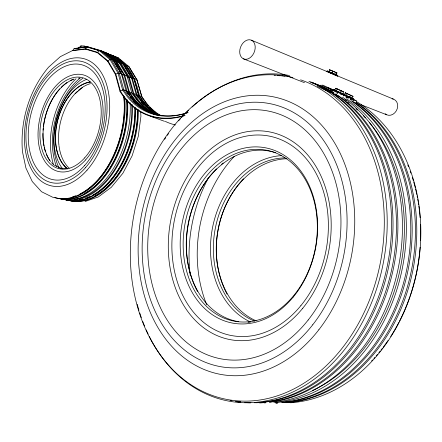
<?xml version="1.0" encoding="UTF-8"?>
<svg xmlns="http://www.w3.org/2000/svg" width="442" height="442" viewBox="0 0 442 442"><rect width="100%" height="100%" fill="white"/><g stroke="black" fill="none" stroke-linecap="round" stroke-linejoin="round"><path stroke-width="0.66" d="M83.919 47.565L84.124 46.018L80.963 45.835L80.361 46.52M80.825 46.863L80.963 45.835M356.263 103.428L356.589 101.793L356.241 100.82L354.119 99.798L353.672 100.677L352.959 100.334L353.407 99.456L349.114 97.433M329.622 69.797L328.787 71.659L331.854 73.007L336.119 74.781L336.953 72.919L329.622 69.797L336.953 72.919M331.854 73.007L332.688 71.134M335.528 74.571L336.368 72.703M102.262 52.095L102.599 51.383L100.328 50.454L87.903 46.819L74.93 48.427L74.079 48.67L72.698 50.664L85.416 49.117L97.345 52.648L107.61 61.223L115.395 74.416L120.014 91.389A112.539 74.958 -68.3 0 0 185.115 115.489M335.716 88.267L334.821 90.135L342.672 93.748L343.572 91.875L335.716 88.267L343.572 91.875M336.318 90.792L337.218 88.914M340.257 92.605L341.158 90.726M345.246 92.809L344.357 94.654L352.13 98.229L353.025 96.384L345.246 92.809L353.025 96.384M345.876 95.317L346.771 93.466M349.777 97.113L350.672 95.262M351.699 98.632L351.252 99.511L350.534 99.168L350.987 98.29L348.688 97.179L348.241 98.069L346.219 97.096L346.672 96.207L344.351 95.091L343.898 95.98L343.169 95.632L343.622 94.737L341.87 93.897L341.417 94.787L340.683 94.439L341.136 93.544L338.931 92.477L337.876 92.798L335.528 95.312M112.843 60.869L113.296 60.239L102.599 51.383L90.196 47.753M113.594 61.173L114.047 60.537L115.848 61.261L123.964 74.853L128.826 92.455L130.373 94.649M128.633 70.256L126.197 66.223L126.644 65.604L128.837 66.482L136.915 79.814L141.937 97.096L146.656 103.693A108.693 74.068 -68 0 0 148.401 105.737M85.416 49.117L87.008 47.067L87.903 46.819L89.621 47.521M128.826 92.455L129.362 91.936L124.71 75.14L116.594 61.56L105.914 52.742L102.003 51.598M139.689 97.268L138.899 96.163L139.434 95.649C136.23 80.052 129.097 62.565 113.434 56.123M97.345 52.648L99.34 50.681L100.328 50.454L111.036 59.327L113.296 60.239L121.423 73.88L126.274 91.522L126.815 90.997C123.589 75.273 116.616 57.416 100.743 50.929M138.899 96.163L134.197 79.472L134.733 78.974L136.915 79.814L141.937 97.096M75.129 93.732L82.45 87.516M107.61 61.223L109.97 59.504L111.036 59.327L119.163 73.018L123.793 89.881L128.313 96.323A108.981 72.726 -68.3 0 0 188.132 112.461M120.014 91.389L122.661 90.002L123.793 89.881L126.058 90.72L130.6 97.168A108.87 72.836 -68.2 0 0 155.07 114.345M115.395 74.416C117.257 73.195 119.412 72.416 121.423 73.88M85.024 201.53L98.295 196.944L111.318 187.286L122.848 173.297L132.097 155.86L138.285 136.324L140.926 116.185L140.65 111.406M353.39 99.505L353.059 99.328M74.079 48.67L87.008 47.067L99.34 50.681L109.97 59.504L118.036 73.112L122.661 90.002L127.23 96.522A109.66 73.118 -68.3 0 0 187.358 112.776M60.051 168.264L67.748 168.325M274.15 75.256L275.51 75.378M276.874 75.499L280.278 75.797M281.637 75.919L285.046 76.223M287.085 76.4L288.449 76.521M91.61 48.255L93.566 48.83M96.174 49.592L98.135 50.167M101.251 51.289L105.163 52.432L115.848 61.261M105.71 52.963L108.312 53.725L118.975 62.521L127.086 76.052L131.755 92.814L136.335 99.29A108.588 73.123 -68.2 0 0 156.706 114.92M106.5 53.438L112.776 55.554L123.417 64.305L131.512 77.742L136.224 94.599M108.235 54.217L112.776 55.554M110.273 54.902L115.285 56.582L125.915 65.305L134.003 78.698L138.705 95.378L143.341 101.881A108.24 73.466 -68 0 0 159.203 115.279M113.345 56.012L115.285 56.582M115.638 57.024L118.224 57.786L128.837 66.482L137.219 80.444M84.124 46.018L86.665 46.891M150.54 116.246L164.512 121.312M131.755 92.814L129.362 91.936L133.926 98.4A108.704 73.002 -68.2 0 0 155.44 114.511M138.705 95.378L136.937 94.726L132.246 78.024L124.152 64.598L113.517 55.858M131.738 93.527L133.296 94.102L137.965 100.693A109.34 73.803 -68.1 0 0 148.435 110.721M127.069 76.748L128.622 77.339L133.296 94.102L133.838 93.582L129.158 76.842L121.053 63.355L110.401 54.581L110.064 55.289L120.605 63.985L128.622 77.339L129.158 76.842L131.512 77.742M123.964 74.853L122.169 74.168L121.633 74.67L120.931 73.494M127.086 76.052L124.71 75.14L124.169 75.637L123.125 73.886M134.003 78.698L132.246 78.024L131.71 78.521L123.705 65.223L124.152 64.598L125.915 65.305M243.404 58.83L304.472 82.676M361.042 104.765L386.756 114.804M334.047 74.593L334.318 74.692L330.168 72.919M118.975 62.521L116.594 61.56L116.141 62.195L120.683 69.792M123.417 64.305L121.053 63.355L120.605 63.985L119.047 63.355M103.356 51.692L105.163 52.432M105.914 52.742L108.312 53.725M116.025 56.885L118.224 57.786L118.683 58.598M251.426 40.194A10.144 7.276 -67.9 0 1 251.244 56.747A10.144 7.276 -67.9 0 1 239.708 51.653A10.144 7.276 -67.9 0 1 251.426 40.194L332.202 73.709M334.108 74.505L393.894 99.312A8.531 7.017 -63.9 0 1 396.253 110.92A8.531 7.017 -63.9 0 1 385.231 113.793M329.229 71.786L327.036 70.886L337.92 75.56L336.876 75.085M343.848 94.312L344.235 94.466L333.251 89.4L335.395 90.439M343.196 94.091L342.821 93.931L343.887 94.461M331.892 72.958L332.439 73.19M343.578 94.881L343.964 95.03L342.87 94.505M331.87 72.908L332.82 73.317M334.66 74.112L335.887 74.648M334.412 74.676L337.666 76.129L326.743 71.449M343.125 93.991L347.572 96.08M352.539 98.455L353.683 98.942L349.009 96.743M333.345 90.124L335.08 90.903M55.173 165.601L62.062 168.717M322.594 85.057L341.87 93.897M327.329 87.334L333.075 89.964M342.368 94.168L344.351 95.091M330.406 88.814L332.909 89.953M343.544 94.787L348.688 97.179M352.871 99.229L356.241 100.82M320.953 85.096L337.876 92.798M344.666 95.433L352.362 98.991M345.749 96.931L348.241 98.069M350.009 98.947L351.252 99.511M336.334 91.472L340.589 93.439M317.273 86.383L330.942 92.643M332.185 93.212L335.914 94.919M336.771 95.903L338.008 96.494M344.766 99.71L346.478 100.522M124.622 64.93L126.197 66.223M140.865 98.92L143.219 102.229M138.357 97.997L136.401 95.245L136.937 94.726L141.562 101.224A108.329 73.378 -68.1 0 0 158.534 115.224M131.141 95.743L133.462 99.03M126.661 92.069L128.197 94.256M130.119 96.991L130.887 98.085M129.329 71.411L131.766 75.438M132.456 76.593L134.197 79.472M121.379 70.963L122.428 72.715M113.948 61.758L118.489 69.388M119.185 70.56L120.235 72.322M156.479 114.898A108.743 72.963 -68.2 0 1 133.175 98.124L128.616 91.66L126.815 90.997L131.357 97.45A108.831 72.875 -68.2 0 0 155.23 114.428M145.81 105.323A109.058 74.079 -68 0 1 144.915 104.323M158.352 115.24A108.367 73.339 -68.1 0 1 140.816 100.947L136.202 94.455L133.838 93.582L138.434 100.069A108.483 73.223 -68.1 0 0 156.507 114.638M137.462 103.511A109.566 73.582 -68.2 0 1 134.318 100.069M135.816 103.483A109.693 73.455 -68.2 0 1 133.506 101.124M184.032 115.506A112.075 74.659 -68.3 0 1 120.445 91.185L115.826 74.217L108.003 60.957L97.676 52.338L85.682 48.797L72.936 50.355L60.322 56.664L48.509 67.25C28.951 90.466 19.94 121.605 22.47 151.722L25.918 168.032L32.283 181.563L41.554 191.74L52.72 197.243L55.333 197.778A76.14 47.471 -75.3 0 0 105.268 170.336A76.14 47.471 -75.3 0 0 123.694 95.555M175.391 124.975A111.423 76.002 -68 0 1 165.325 121.417M143.738 104.887A109.185 73.958 -68.1 0 1 141.523 102.367M161.065 115.738A108.097 73.604 -68 0 1 146.285 102.969L141.628 96.455L139.434 95.649L144.075 102.152A108.207 73.499 -68 0 0 159.391 115.24M155.612 112.522A108.693 74.068 -68 0 1 154.59 111.704M153.589 110.854A108.693 74.068 -68 0 1 149.761 107.213M123.87 96.273A75.206 46.929 -75.3 0 1 80.09 193.894M75.692 195.784A75.206 46.929 -75.3 0 1 72.549 196.784M124.622 97.107A76.085 47.482 -75.3 0 1 105.157 171.861A76.085 47.482 -75.3 0 1 54.891 197.591M126.683 99.677A75.952 47.504 -75.3 0 1 58.062 198.309M126.804 99.793A75.013 46.957 -75.3 0 1 84.682 193.48M127.467 99.92A75.891 47.509 -75.3 0 1 58.858 198.469M130.108 102.688A75.715 47.537 -75.3 0 1 59.532 198.419M131.71 104.644A74.681 47.012 -75.3 0 1 74.985 199.248M132.362 104.699A75.56 47.565 -75.3 0 1 62.372 199.044M134.909 107.235A75.383 47.587 -75.3 0 1 64.278 199.342M135.048 107.699A74.455 47.045 -75.3 0 1 92.787 195.132M90.295 196.392A74.455 47.045 -75.3 0 1 85.886 198.171M82.748 199.093A74.455 47.045 -75.3 0 1 79.654 199.718M135.7 108.174A75.328 47.598 -75.3 0 1 65.687 199.69M137.567 109.428A75.195 47.614 -75.3 0 1 68.819 200.408M137.689 109.18A74.267 47.073 -75.3 0 1 95.455 195.679M138.335 109.66A75.14 47.626 -75.3 0 1 68.35 200.209M69.112 168.12A46.167 29.316 -75.3 0 1 58.979 145.722M58.908 145.103A46.167 29.316 -75.3 0 1 77.588 91.151M78.565 90.279A46.167 29.316 -75.3 0 1 90.466 83.621M67.609 168.722A46.299 29.294 -75.3 0 1 57.808 120.047A46.299 29.294 -75.3 0 1 90.118 82.135M67.499 168.916A46.526 29.437 -75.3 0 1 57.653 120.009A46.526 29.437 -75.3 0 1 90.118 81.914M62.681 168.85A51.073 32.371 -75.3 0 1 56.593 119.158A51.073 32.371 -75.3 0 1 86.615 79.378M54.465 165.485A46.852 29.211 -75.3 0 1 51.537 162.595M50.642 161.49A46.852 29.211 -75.3 0 1 43.537 142.644M43.449 141.937A46.852 29.211 -75.3 0 1 53.068 98.135M53.405 97.577A46.852 29.211 -75.3 0 1 67.239 82.566M67.83 82.184A46.852 29.211 -75.3 0 1 73.284 79.455M78.4 78.19A46.852 29.211 -75.3 0 1 79.715 78.068M58.985 168.026A58.25 37.117 -75.3 0 1 55.858 122.771M56.001 122.13A58.25 37.117 -75.3 0 1 82.792 78.284M56.405 166.396A60.919 38.835 -75.3 0 1 80.173 78.046M49.719 160.507A47.079 29.354 -75.3 0 1 46.333 154.109M45.404 151.578A47.079 29.354 -75.3 0 1 44.228 147.274M43.957 145.987A47.079 29.354 -75.3 0 1 43.421 142.7M43.333 142.031A47.079 29.354 -75.3 0 1 42.924 133.484M43.073 130.152A47.079 29.354 -75.3 0 1 43.228 128.219M43.366 126.92A47.079 29.354 -75.3 0 1 48.195 107.793M48.449 107.157A47.079 29.354 -75.3 0 1 53.001 98.025M53.338 97.461A47.079 29.354 -75.3 0 1 59.819 88.798M61.234 87.328A47.079 29.354 -75.3 0 1 67.239 82.378M70.245 80.61A47.079 29.354 -75.3 0 1 73.925 79.035M53.316 164.12A63.62 40.542 -75.3 0 1 76.03 78.72M392.109 98.848A8.531 7.017 -63.9 0 1 393.319 99.096M308.952 81.345A165.601 126.677 -79.5 0 1 355.926 333.439A165.601 126.677 -79.5 0 1 149.341 336.539M148.153 334.124A165.601 126.677 -79.5 0 1 146.158 329.809M144.54 326.03A165.601 126.677 -79.5 0 1 142.755 321.533M141.324 317.616A165.601 126.677 -79.5 0 1 139.771 312.991M138.943 310.323A165.601 126.677 -79.5 0 1 137.23 304.289M164.623 139.335A165.601 126.677 -79.5 0 1 165.772 137.611M167.33 135.346A165.601 126.677 -79.5 0 1 168.518 133.661M178.607 120.854A165.601 126.677 -79.5 0 1 180.441 118.771M181.369 117.743A165.601 126.677 -79.5 0 1 184.209 114.705M185.17 113.71A165.601 126.677 -79.5 0 1 188.601 110.296M192.115 107.014A165.601 126.677 -79.5 0 1 197.773 102.135M198.817 101.29A165.601 126.677 -79.5 0 1 289.493 75.527M300.626 79.847A164.336 125.517 -79.5 0 1 341.075 349.545A164.336 125.517 -79.5 0 1 133.307 288.549A164.336 125.517 -79.5 0 1 292.98 77.604M190.298 275.637A132.462 105.003 -79.8 0 1 208.486 177.811M250.073 322.224A86.676 66.261 -79.5 0 1 248.006 322.312M238.57 321.666A86.676 66.261 -79.5 0 1 188.867 220.569A86.676 66.261 -79.5 0 1 275.648 152.711M197.508 291.493A88.56 67.814 -79.5 0 1 216.563 168.855M221.619 164.258A88.56 67.814 -79.5 0 1 223.188 162.988M206.707 304.798A120.224 95.229 -79.8 0 1 234.177 156.507M250.47 321.969A86.184 67.471 -79.7 0 1 212.353 228.586A86.184 67.471 -79.7 0 1 281.593 155.634M254.504 321.119A84.063 65.891 -79.7 0 1 215.132 229.26A84.063 65.891 -79.7 0 1 284.797 157.893M256.167 320.87A83.781 65.847 -79.7 0 1 218.116 229.387A83.781 65.847 -79.7 0 1 286.93 158.733M227.05 294.079A85.61 67.377 -79.7 0 1 220.315 277.709M220.127 277.068A85.61 67.377 -79.7 0 1 243.548 178.783M352.285 101.052A160.65 125.937 -79.7 0 1 406.894 275.438A160.65 125.937 -79.7 0 1 282.432 402.601M277.615 402.889A160.65 125.937 -79.7 0 1 275.548 402.938M346.462 98.776A161.805 126.125 -79.7 0 1 401.021 274.366A161.805 126.125 -79.7 0 1 276.073 402.552M347.556 102.069A159.772 124.517 -79.7 0 1 349.158 103.235M355.981 108.71A159.772 124.517 -79.7 0 1 357.517 110.069M363.495 115.854A159.772 124.517 -79.7 0 1 365.418 117.898M369.6 122.688A159.772 124.517 -79.7 0 1 312.361 390.584M310.997 82.157A164.452 126.522 -79.6 0 1 389.96 259.819A164.452 126.522 -79.6 0 1 255.94 402.761M250.415 402.767A164.452 126.522 -79.6 0 1 245.614 402.524M240.868 402.049A164.452 126.522 -79.6 0 1 236.199 401.353M312.56 82.847A163.767 126.423 -79.6 0 1 313.831 83.295M315.102 83.765A163.767 126.423 -79.6 0 1 333.622 92.991M334.804 93.743A163.767 126.423 -79.6 0 1 335.975 94.516M336.555 94.903A163.767 126.423 -79.6 0 1 391.601 269.957A163.767 126.423 -79.6 0 1 269.405 402.038M265.951 402.413A163.767 126.423 -79.6 0 1 259.029 402.806M250.763 402.645A163.767 126.423 -79.6 0 1 248.719 402.496M240.652 401.496A163.767 126.423 -79.6 0 1 239.332 401.27M350.909 100.516A160.921 125.981 -79.7 0 1 405.601 274.758A160.921 125.981 -79.7 0 1 281.615 402.529M277.482 402.817A160.921 125.981 -79.7 0 1 276.106 402.877M330.511 90.229A162.584 126.246 -79.6 0 1 332.362 91.174M342.528 97.24A162.584 126.246 -79.6 0 1 397.341 272.36A162.584 126.246 -79.6 0 1 273.852 402.325M265.559 402.85A162.584 126.246 -79.6 0 1 264.178 402.872M315.268 83.864A163.485 126.384 -79.6 0 1 333.865 92.814M337.986 95.466A163.485 126.384 -79.6 0 1 392.855 271.09A163.485 126.384 -79.6 0 1 269.587 402.214M265.438 402.59A163.485 126.384 -79.6 0 1 259.902 402.828M310.809 82.063A164.733 126.561 -79.5 0 1 388.352 260.399A164.733 126.561 -79.5 0 1 254.36 402.75M250.901 402.789A164.733 126.561 -79.5 0 1 244.708 402.563M240.63 402.198A164.733 126.561 -79.5 0 1 235.271 401.452M231.978 400.844A164.733 126.561 -79.5 0 1 230.028 400.424M356.909 101.848A158.921 125.633 -79.8 0 1 416.121 275.029A158.921 125.633 -79.8 0 1 290.466 402.784M356.943 102.875A159.728 125.777 -79.8 0 1 411.469 276.769A159.728 125.777 -79.8 0 1 286.731 402.701M355.578 102.34A159.998 125.821 -79.8 0 1 410.099 276.521A159.998 125.821 -79.8 0 1 285.239 402.69M277.521 402.971A159.998 125.821 -79.8 0 1 276.123 402.96M407.789 164.993A157.186 124.401 -79.8 0 1 408.535 166.833M410.204 171.203A157.186 124.401 -79.8 0 1 410.883 173.115M412.397 177.64A157.186 124.401 -79.8 0 1 413.408 180.933M413.795 182.259A157.186 124.401 -79.8 0 1 415.242 187.635M415.574 188.994A157.186 124.401 -79.8 0 1 416.817 194.474M417.099 195.856A157.186 124.401 -79.8 0 1 417.502 197.933M417.756 199.32A157.186 124.401 -79.8 0 1 418.121 201.403M418.347 202.801A157.186 124.401 -79.8 0 1 418.673 204.895M418.872 206.292A157.186 124.401 -79.8 0 1 420.11 217.646M420.513 224.475A157.186 124.401 -79.8 0 1 420.519 240.36M420.115 247.255A157.186 124.401 -79.8 0 1 410.071 296.157M409.85 296.814A157.186 124.401 -79.8 0 1 399.496 321.157M398.861 322.389A157.186 124.401 -79.8 0 1 390.695 336.484M387.999 340.561A157.186 124.401 -79.8 0 1 383.12 347.346M382.28 348.445A157.186 124.401 -79.8 0 1 380.998 350.086M380.137 351.163A157.186 124.401 -79.8 0 1 378.833 352.771M377.512 354.351A157.186 124.401 -79.8 0 1 376.175 355.909M374.822 357.44A157.186 124.401 -79.8 0 1 373.915 358.451M372.54 359.943A157.186 124.401 -79.8 0 1 371.617 360.926M78.903 47.985A4.724 1.077 8.5 0 1 80.173 46.99A4.724 1.077 8.5 0 1 85.328 47.548M78.836 48.454A4.724 1.077 8.5 0 1 82.875 47.576M84.632 157.91A46.99 29.189 -75.3 0 0 87.118 79.599A46.99 29.189 -75.3 0 0 39.957 131.876A46.99 29.189 -75.3 0 0 84.632 157.91M85.538 159.971A49.874 30.979 -75.3 0 0 88.069 76.88A49.874 30.979 -75.3 0 0 38.062 132.501A49.874 30.979 -75.3 0 0 85.538 159.971M84.588 165.54A59.234 36.609 -75.3 0 0 87.251 67.024A59.234 36.609 -75.3 0 0 28.266 133.622A59.234 36.609 -75.3 0 0 84.588 165.54M85.422 167.756A62.46 38.592 -75.3 0 0 88.08 63.908A62.46 38.592 -75.3 0 0 25.962 134.324A62.46 38.592 -75.3 0 0 85.422 167.756M87.046 170.137A65.654 40.587 -75.3 0 0 89.66 61.04A65.654 40.587 -75.3 0 0 24.426 135.23A65.654 40.587 -75.3 0 0 87.046 170.137M318.881 329.715A141.269 106.975 -79.4 0 0 279.935 98.422A141.269 106.975 -79.4 0 0 140.479 278.349A141.269 106.975 -79.4 0 0 318.881 329.715M312.726 324.787A133.81 101.207 -79.4 0 0 276.858 105.356A133.81 101.207 -79.4 0 0 144.247 274.996A133.81 101.207 -79.4 0 0 312.726 324.787M308.179 319.997A126.141 95.428 -79.4 0 0 275.239 112.793A126.141 95.428 -79.4 0 0 149.606 271.907A126.141 95.428 -79.4 0 0 308.179 319.997M302.764 308.234A105.71 80.472 -79.4 0 0 276.747 133.755A105.71 80.472 -79.4 0 0 169.678 265.211A105.71 80.472 -79.4 0 0 302.764 308.234M300.892 305.604A101.5 77.311 -79.4 0 0 276.272 137.921A101.5 77.311 -79.4 0 0 173.165 263.775A101.5 77.311 -79.4 0 0 300.892 305.604M293.007 297.322A89.174 67.886 -79.4 0 0 272.438 149.639A89.174 67.886 -79.4 0 0 181.209 259.288A89.174 67.886 -79.4 0 0 293.007 297.322M293.261 296.151A86.975 66.3 -79.4 0 0 273.305 152.037A86.975 66.3 -79.4 0 0 184.132 258.802A86.975 66.3 -79.4 0 0 293.261 296.151"/></g></svg>
